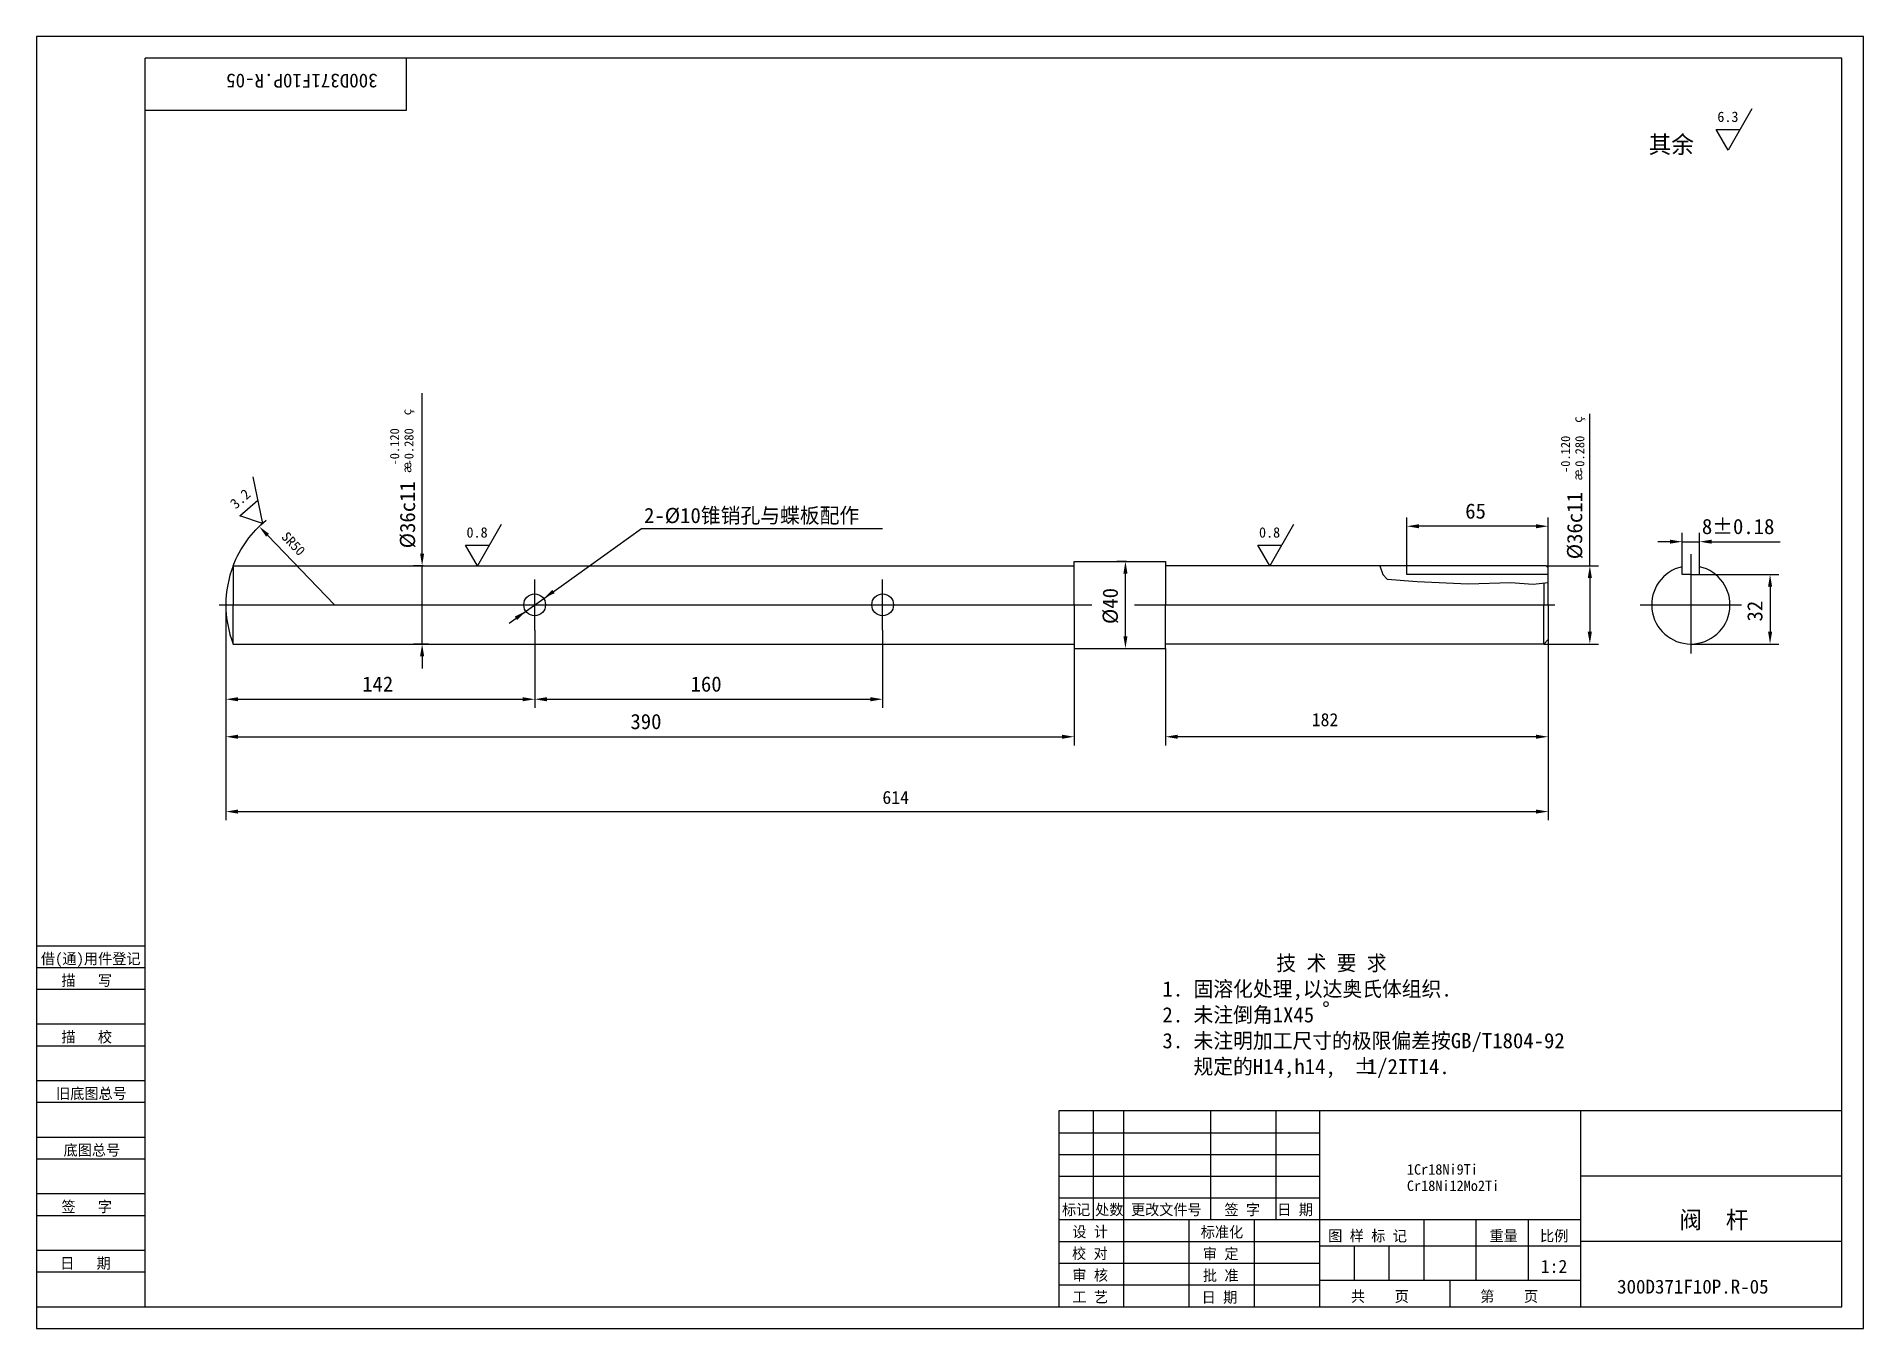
# Model space of a CAD drawing. Header units: metres. Extents: x 0 to 420, y 0 to 297.
import ezdxf

# ---------------------------------------------------------------- set-up
doc = ezdxf.new("R2010")
doc.units = ezdxf.units.M
for name, color, linetype in [('C', 6, 'Continuous'), ('D', 1, 'Continuous'), ('FL', 5, 'Continuous'), ('HA', 5, 'Continuous'), ('T', 7, 'Continuous'), ('TL', 4, 'Continuous')]:
    doc.layers.add(name, color=color, linetype=linetype)

# ---------------------------------------------------------------- blocks, each defined once
blk = doc.blocks.new('TUKUN3')
at = {"layer": 'FL'}
for p, q in [((420, 297), (0, 297)), ((0, 297), (0, 0)), ((420, 0), (420, 297)), ((0, 78), (25, 78)), ((0, 70), (25, 70)), ((0, 65), (25, 65)), ((0, 57), (25, 57)), ((0, 52), (25, 52)), ((243, 25), (243, 50)), ((250, 5), (250, 50)), ((270, 25), (270, 50)), ((285, 25), (285, 50)), ((0, 44), (25, 44)), ((235, 45), (295, 45)), ((0, 39), (25, 39)), ((235, 40), (295, 40)), ((235, 35), (295, 35)), ((0, 31), (25, 31)), ((235, 30), (295, 30)), ((0, 26), (25, 26)), ((280, 5), (280, 25)), ((0, 18), (25, 18)), ((235, 20), (295, 20)), ((0, 13), (25, 13)), ((235, 15), (295, 15)), ((235, 10), (295, 10)), ((0, 0), (420, 0))]:
    blk.add_line(p, q, dxfattribs=at)
at = {"layer": 'TL'}
for p, q in [((415, 292), (25, 292)), ((25, 5), (25, 292)), ((85, 292), (85, 280)), ((415, 5), (415, 292)), ((85, 280), (25, 280)), ((0, 88), (25, 88)), ((0, 83), (25, 83)), ((415, 50), (235, 50)), ((235, 50), (235, 5)), ((295, 5), (295, 50)), ((355, 5), (355, 50)), ((415, 35), (355, 35)), ((355, 25), (235, 25)), ((265, 5), (265, 25)), ((319, 11), (319, 25)), ((331, 11), (331, 25)), ((343, 11), (343, 25)), ((295, 19), (355, 19)), ((303, 11), (303, 19)), ((311, 11), (311, 19)), ((415, 20), (355, 20)), ((355, 11), (295, 11)), ((325, 5), (325, 11)), ((0, 5), (415, 5))]:
    blk.add_line(p, q, dxfattribs=at)
at = {"layer": 'T'}
for s, p in [('借(通)用件登记', (1, 83.76)), ('描   写', (5.74, 78.76)), ('描   校', (5.74, 65.76)), ('旧底图总号', (4.49, 52.76)), ('底图总号', (6.22, 39.76)), ('签   字', (5.74, 26.76)), ('标记', (235.75, 26.07)), ('处数', (243.38, 26.07)), ('更改文件号', (251.61, 26.07)), ('签 字', (273.1, 26.07)), ('日 期', (285.23, 26.07)), ('设 计', (238.14, 20.99)), ('标准化', (267.65, 20.93)), ('图 样 标 记', (296.95, 20.04)), ('重量', (334.03, 20.04)), ('比例', (345.64, 20.04)), ('校 对', (238.05, 15.99)), ('审 定', (268.13, 15.93)), ('日   期', (5.45, 13.76)), ('审 核', (238.14, 10.99)), ('批 准', (268.13, 10.93)), ('工 艺', (238.14, 5.99)), ('日 期', (267.84, 5.93)), ('共    页', (302.18, 6.13)), ('第    页', (331.9, 6.13))]:
    blk.add_text(s, height=2.5, dxfattribs=at).set_placement(p)

msp = doc.modelspace()

# ---------------------------------------------------------------- linework, layer by layer
at = {"layer": 'C'}
for p, q in [((380.31, 178.03), (380.31, 155.17)), ((114.52, 160.5), (114.52, 172.2)), ((194.52, 160.5), (194.52, 172.2)), ((42.02, 166.35), (242.64, 166.35)), ((252.43, 166.35), (349.03, 166.35)), ((368.67, 166.35), (391.94, 166.35))]:
    msp.add_line(p, q, dxfattribs=at)
at = {"layer": 'D'}
for p, q in [((394.37, 280.38), (388.9, 270.91)), ((388.9, 270.91), (386.17, 275.65)), ((386.17, 275.65), (391.63, 275.65)), ((88.64, 180.95), (88.64, 215.03)), ((357.09, 175.35), (357.09, 210.26)), ((49.75, 195.77), (51.94, 185.06)), ((46.75, 186.79), (50.84, 190.41)), ((51.94, 185.06), (46.75, 186.79)), ((106.81, 184.82), (101.34, 175.35)), ((289, 184.82), (283.54, 175.35)), ((315.03, 175.35), (315.03, 186.42)), ((347.53, 174.85), (347.53, 186.42)), ((53.12, 182.34), (68.52, 166.35)), ((88.64, 178.15), (88.64, 180.95)), ((121.12, 171.06), (139.06, 183.87)), ((139.06, 183.87), (194.48, 183.87)), ((344.73, 184.42), (317.83, 184.42)), ((375.51, 180.87), (372.71, 180.87)), ((378.31, 175.13), (378.31, 182.87)), ((378.31, 180.87), (382.31, 180.87)), ((382.31, 175.13), (382.31, 182.87)), ((385.11, 180.87), (387.91, 180.87)), ((387.91, 180.87), (400.86, 180.87)), ((101.34, 175.35), (98.61, 180.08)), ((98.61, 180.08), (104.07, 180.08)), ((283.54, 175.35), (280.8, 180.08)), ((280.8, 180.08), (286.27, 180.08)), ((88.89, 175.35), (86.64, 175.35)), ((88.64, 157.35), (88.64, 175.35)), ((250.57, 176.35), (248.33, 176.35)), ((250.33, 159.15), (250.33, 173.55)), ((347.03, 175.35), (359.09, 175.35)), ((357.09, 172.55), (357.09, 160.15)), ((382.31, 173.35), (400.53, 173.35)), ((108.67, 162.17), (121.12, 171.06)), ((398.53, 170.55), (398.53, 160.15)), ((43.52, 166.35), (43.52, 142.65)), ((114.28, 166.18), (114.77, 166.53)), ((114.52, 160.5), (114.52, 142.65)), ((114.52, 160.5), (114.52, 142.65)), ((194.52, 160.5), (194.52, 142.65)), ((90.11, 157.35), (86.64, 157.35)), ((238.54, 156.35), (238.54, 134.03)), ((249.63, 156.35), (252.33, 156.35)), ((259.54, 156.35), (259.54, 134.03)), ((346.53, 157.35), (359.09, 157.35)), ((347.53, 158.35), (347.53, 134.03)), ((380.31, 157.35), (400.53, 157.35)), ((88.64, 154.55), (88.64, 151.75)), ((46.32, 144.65), (111.72, 144.65)), ((117.32, 144.65), (191.72, 144.65)), ((43.52, 142.65), (43.52, 134.03)), ((46.32, 136.03), (235.74, 136.03)), ((344.73, 136.03), (262.34, 136.03)), ((43.52, 134.03), (43.52, 116.82)), ((347.53, 134.03), (347.53, 116.82)), ((46.32, 118.82), (344.73, 118.82))]:
    msp.add_line(p, q, dxfattribs=at)
msp.add_lwpolyline([(45.2, 175.35, -0.13), (52.82, 185.81, -5.8)], format="xyb", dxfattribs=at)
for points in [[(317.83, 184.89), (317.83, 183.95), (315.03, 184.42)], [(344.73, 184.89), (344.73, 183.95), (347.53, 184.42)], [(52.79, 182.02), (53.46, 182.67), (51.18, 184.36)], [(375.51, 181.34), (375.51, 180.41), (378.31, 180.87)], [(385.11, 181.34), (385.11, 180.41), (382.31, 180.87)], [(88.18, 178.15), (89.11, 178.15), (88.64, 175.35)], [(249.87, 173.55), (250.8, 173.55), (250.33, 176.35)], [(356.62, 172.55), (357.56, 172.55), (357.09, 175.35)], [(398.07, 170.55), (399, 170.55), (398.53, 173.35)], [(119.11, 169.05), (118.57, 169.81), (116.56, 167.8)], [(110.48, 162.89), (109.94, 163.65), (112.49, 164.9)], [(356.62, 160.15), (357.56, 160.15), (357.09, 157.35)], [(398.07, 160.15), (399, 160.15), (398.53, 157.35)], [(88.18, 154.55), (89.11, 154.55), (88.64, 157.35)], [(249.87, 159.15), (250.8, 159.15), (250.33, 156.35)], [(46.32, 145.12), (46.32, 144.18), (43.52, 144.65)], [(111.72, 145.12), (111.72, 144.18), (114.52, 144.65)], [(117.32, 145.12), (117.32, 144.18), (114.52, 144.65)], [(191.72, 145.12), (191.72, 144.18), (194.52, 144.65)], [(46.32, 136.5), (46.32, 135.56), (43.52, 136.03)], [(235.74, 136.5), (235.74, 135.56), (238.54, 136.03)], [(262.34, 136.5), (262.34, 135.56), (259.54, 136.03)], [(344.73, 136.5), (344.73, 135.56), (347.53, 136.03)], [(46.32, 119.29), (46.32, 118.36), (43.52, 118.82)], [(344.73, 119.29), (344.73, 118.36), (347.53, 118.82)]]:
    msp.add_solid(points, dxfattribs=at)
at = {"layer": 'FL'}
msp.add_lwpolyline([(308.78, 175.35), (309.5, 173.32), (310.49, 172.24), (317.41, 171.7), (329.09, 171.16), (338.88, 171.52), (344.1, 171.07), (347.53, 171.49)], dxfattribs=at)
at = {"layer": 'TL'}
for p, q in [((45.2, 175.35), (238.54, 175.35)), ((45.2, 175.35), (45.2, 166.35)), ((238.54, 166.35), (238.54, 176.35)), ((238.54, 176.35), (259.54, 176.35)), ((259.54, 176.35), (259.54, 166.35)), ((347.03, 175.35), (259.54, 175.35)), ((315.03, 173.35), (315.03, 175.35)), ((347.53, 173.35), (315.03, 173.35)), ((347.53, 174.85), (347.03, 175.35)), ((347.53, 166.35), (347.53, 174.85)), ((378.31, 173.35), (378.31, 175.13)), ((380.31, 173.35), (378.31, 173.35)), ((380.31, 173.35), (382.31, 173.35)), ((382.31, 173.35), (382.31, 175.13)), ((346.53, 171.43), (346.53, 166.35)), ((45.2, 157.35), (45.2, 166.35)), ((238.54, 166.35), (238.54, 156.35)), ((259.54, 156.35), (259.54, 166.35)), ((346.53, 157.35), (346.53, 166.35)), ((347.53, 166.35), (347.53, 158.35)), ((45.2, 157.35), (238.54, 157.35)), ((238.54, 156.35), (259.54, 156.35)), ((346.53, 157.35), (259.54, 157.35)), ((347.53, 158.35), (346.53, 157.35))]:
    msp.add_line(p, q, dxfattribs=at)
for centre in [(114.52, 166.35), (194.52, 166.35)]:
    msp.add_circle(centre, 2.5, dxfattribs=at)
for centre, radius, start, end in [((68.52, 166.35), 25, 158.9, 180), ((380.31, 166.35), 9, 102.84, 77.16), ((68.52, 166.35), 25, 180, 201.1)]:
    msp.add_arc(centre, radius, start, end, dxfattribs=at)

# ---------------------------------------------------------------- block references
at = {"layer": 'HA'}
msp.add_blockref('TUKUN3', (0, 0), dxfattribs=at)

# ---------------------------------------------------------------- texts
at = {"layer": 'D'}
for s, height, rotation, p in [('300D371F10P.R-05', 3.2, 180, (78.42, 288.42)), ('%%231', 2.1, 90, (86.16, 209.94)), ('-0.120', 2.1, 90, (83.36, 198.39)), ('-0.280', 2.1, 90, (86.65, 198.39)), ('%%231', 2.1, 90, (355.34, 208.21)), ('-0.120', 2.1, 90, (352.54, 196.66)), ('-0.280', 2.1, 90, (355.83, 196.66)), ('%%230', 2.1, 90, (86.16, 196.64)), ('%%C36c11', 3.5, 90, (87.02, 179.34)), ('%%230', 2.1, 90, (355.34, 194.91)), ('3.2', 2.38, 41.56, (45.79, 188.23)), ('%%C36c11', 3.5, 90, (355.34, 176.83)), ('SR50', 2.24, 313.92, (56.14, 181.83)), ('%%C40', 3.5, 90, (248.58, 161.93)), ('32', 3.5, 90, (396.78, 162.52))]:
    msp.add_text(s, height=height, rotation=rotation, dxfattribs=at).set_placement(p)
for s, height, p in [('6.3', 2.38, (386.41, 277.37)), ('其余', 4, (370.61, 270.18)), ('2-%%C10锥销孔与蝶板配作', 3.5, (139.66, 185.15)), ('65', 3.5, (328.45, 186.17)), ('8%%P0.18', 3.5, (382.86, 182.62)), ('0.8', 2.38, (98.85, 181.81)), ('0.8', 2.38, (281.04, 181.81)), ('142', 3.5, (74.86, 146.4)), ('160', 3.5, (150.36, 146.4)), ('390', 3.5, (136.53, 137.78)), ('182', 3, (293.15, 138.46)), ('614', 3, (194.46, 120.59)), ('            技 术 要 求', 3.5, (256.46, 82.26)), (' 1. 固溶化处理,以达奥氏体组织.', 3.5, (256.46, 76.31)), (' 2. 未注倒角1X45 ', 3.5, (256.46, 70.36)), ('%%D', 3.5, (295.56, 71.6)), (' 3. 未注明加工尺寸的极限偏差按GB/T1804-92', 3.5, (256.46, 64.41)), ('    规定的H14,h14,   1/2IT14.', 3.5, (256.46, 58.46)), ('%%P', 3.5, (302.87, 58.57)), ('1Cr18Ni9Ti', 2.4, (315.04, 35.37)), ('Cr18Ni12Mo2Ti', 2.4, (315.04, 31.61)), ('阀  杆', 4, (377.7, 22.98)), ('1:2', 3, (345.8, 12.78)), ('300D371F10P.R-05', 3.2, (363.36, 8.02))]:
    msp.add_text(s, height=height, dxfattribs=at).set_placement(p)

doc.saveas('drawing.dxf')
